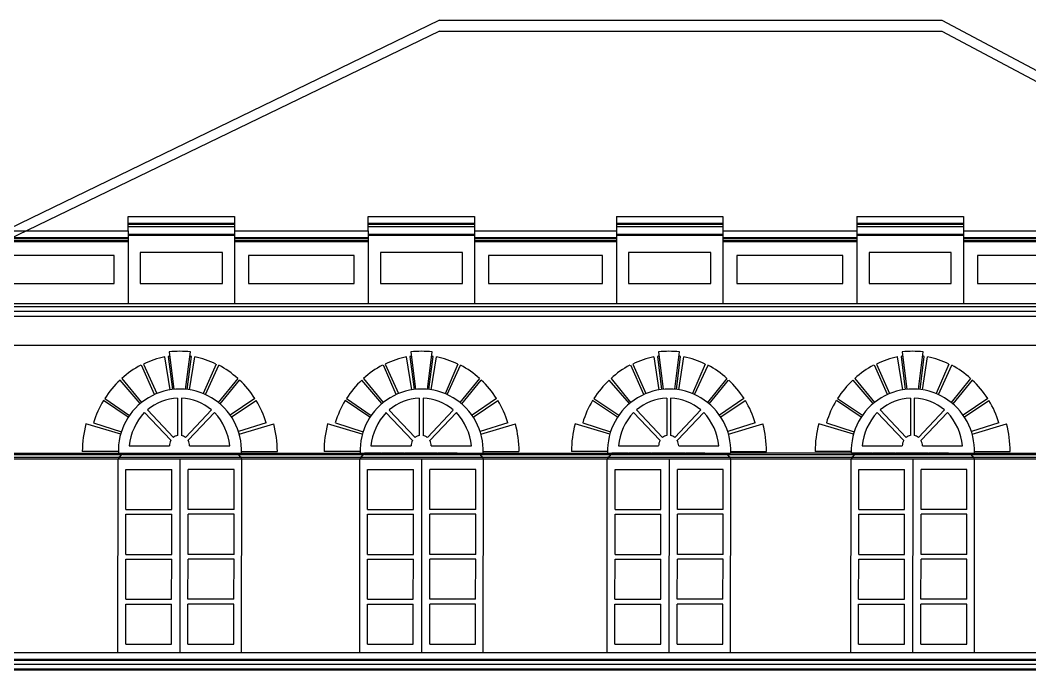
# Model space of a CAD drawing. Extents: x -43 to 90, y 6 to 81.
# Drawn here: x 51.07 to 61.52, y 68.35 to 75.08 of the extents above; entities that cross this region are included whole.
import ezdxf

# ---------------------------------------------------------------- set-up
doc = ezdxf.new("R2010")
doc.units = 0
doc.header["$LTSCALE"] = 0.1
doc.header["$MEASUREMENT"] = 0
doc.layers.add('visto', color=9, linetype='CONTINUOUS')

msp = doc.modelspace()

# ---------------------------------------------------------------- linework, layer by layer
at = {"layer": 'visto'}
for p, q in [((55.411, 75.078), (50.55, 72.72)), ((55.411, 75.078), (60.609, 75.078)), ((60.609, 75.078), (65.038, 72.72)), ((55.411, 74.966), (50.768, 72.72)), ((55.411, 74.966), (60.609, 74.966)), ((60.609, 74.966), (64.818, 72.72)), ((52.189, 73.047), (53.29, 73.047)), ((52.189, 72.897), (52.189, 73.047)), ((52.189, 73.047), (53.29, 73.047)), ((53.29, 73.047), (53.29, 72.897)), ((54.674, 73.047), (55.774, 73.047)), ((54.674, 72.897), (54.674, 73.047)), ((55.774, 73.047), (55.774, 72.897)), ((57.241, 73.047), (58.343, 73.047)), ((57.241, 73.047), (57.241, 72.897)), ((58.343, 73.047), (58.343, 72.897)), ((59.73, 73.047), (60.831, 73.047)), ((59.73, 73.047), (59.73, 72.897)), ((60.831, 73.047), (60.831, 72.897)), ((52.189, 72.977), (53.29, 72.977)), ((52.189, 72.967), (53.29, 72.967)), ((52.189, 72.942), (53.29, 72.942)), ((54.674, 72.977), (55.774, 72.977)), ((54.674, 72.967), (55.774, 72.967)), ((54.674, 72.942), (55.774, 72.942)), ((57.241, 72.977), (58.343, 72.977)), ((57.241, 72.967), (58.343, 72.967)), ((57.241, 72.942), (58.343, 72.942)), ((59.73, 72.977), (60.831, 72.977)), ((59.73, 72.967), (60.831, 72.967)), ((59.73, 72.942), (60.831, 72.942)), ((50.506, 72.817), (52.189, 72.817)), ((50.533, 72.897), (52.189, 72.897)), ((50.533, 72.827), (52.189, 72.827)), ((52.189, 72.897), (52.189, 72.142)), ((52.189, 72.862), (53.29, 72.862)), ((52.189, 72.852), (53.29, 72.852)), ((53.29, 72.897), (54.674, 72.897)), ((53.29, 72.897), (53.29, 72.142)), ((53.29, 72.827), (54.674, 72.827)), ((53.29, 72.817), (54.674, 72.817)), ((54.674, 72.897), (54.674, 72.142)), ((54.674, 72.897), (54.674, 72.142)), ((54.674, 72.862), (55.774, 72.862)), ((54.674, 72.852), (55.774, 72.852)), ((55.774, 72.897), (57.241, 72.897)), ((55.774, 72.897), (55.774, 72.142)), ((55.774, 72.827), (57.241, 72.827)), ((55.774, 72.817), (57.241, 72.817)), ((57.241, 72.897), (57.241, 72.142)), ((57.241, 72.897), (57.241, 72.142)), ((57.241, 72.862), (58.343, 72.862)), ((57.241, 72.852), (58.343, 72.852)), ((58.343, 72.897), (59.73, 72.897)), ((58.343, 72.897), (58.343, 72.142)), ((58.343, 72.827), (59.73, 72.827)), ((58.343, 72.817), (59.73, 72.817)), ((59.73, 72.897), (59.73, 72.142)), ((59.73, 72.897), (59.73, 72.142)), ((59.73, 72.862), (60.831, 72.862)), ((59.73, 72.852), (60.831, 72.852)), ((60.831, 72.897), (62.439, 72.897)), ((60.831, 72.897), (60.831, 72.142)), ((60.831, 72.827), (62.439, 72.827)), ((60.831, 72.817), (62.439, 72.817)), ((50.506, 72.797), (52.189, 72.797)), ((50.61, 72.787), (52.189, 72.787)), ((53.29, 72.797), (54.674, 72.797)), ((53.29, 72.787), (54.674, 72.787)), ((55.774, 72.797), (57.241, 72.797)), ((55.774, 72.787), (57.241, 72.787)), ((58.343, 72.797), (59.73, 72.797)), ((58.343, 72.787), (59.73, 72.787)), ((60.831, 72.797), (62.439, 72.797)), ((60.831, 72.787), (62.439, 72.787)), ((65.044, 72.142), (50.532, 72.142)), ((65.044, 72.112), (50.532, 72.112)), ((65.044, 72.062), (50.532, 72.062)), ((65.044, 72.012), (50.532, 72.012)), ((65.044, 71.71), (50.532, 71.71)), ((52.623, 71.251), (52.569, 71.591)), ((52.604, 71.596), (52.647, 71.254)), ((52.614, 71.643), (52.663, 71.256)), ((52.784, 71.256), (52.833, 71.643)), ((52.801, 71.255), (52.844, 71.596)), ((52.825, 71.251), (52.879, 71.591)), ((55.123, 71.251), (55.069, 71.591)), ((55.105, 71.596), (55.148, 71.254)), ((55.115, 71.643), (55.164, 71.256)), ((55.285, 71.256), (55.334, 71.643)), ((55.302, 71.255), (55.345, 71.596)), ((55.326, 71.251), (55.38, 71.591)), ((57.684, 71.251), (57.63, 71.591)), ((57.665, 71.597), (57.708, 71.255)), ((57.676, 71.643), (57.724, 71.256)), ((57.845, 71.257), (57.894, 71.643)), ((57.862, 71.255), (57.905, 71.597)), ((57.886, 71.251), (57.94, 71.591)), ((60.205, 71.251), (60.151, 71.591)), ((60.186, 71.597), (60.229, 71.255)), ((60.197, 71.643), (60.246, 71.256)), ((60.367, 71.257), (60.416, 71.643)), ((60.383, 71.255), (60.426, 71.597)), ((60.408, 71.252), (60.461, 71.591)), ((52.463, 71.203), (52.329, 71.507)), ((52.349, 71.518), (52.485, 71.212)), ((53.099, 71.518), (52.967, 71.212)), ((52.989, 71.202), (53.128, 71.507)), ((54.964, 71.202), (54.83, 71.507)), ((54.849, 71.517), (54.986, 71.212)), ((55.6, 71.517), (55.468, 71.211)), ((55.49, 71.202), (55.629, 71.507)), ((57.524, 71.203), (57.39, 71.507)), ((57.41, 71.518), (57.547, 71.212)), ((58.16, 71.518), (58.028, 71.212)), ((58.05, 71.202), (58.189, 71.507)), ((60.046, 71.203), (59.912, 71.507)), ((59.931, 71.518), (60.068, 71.212)), ((60.681, 71.518), (60.549, 71.212)), ((60.572, 71.202), (60.711, 71.507)), ((52.314, 71.108), (52.106, 71.352)), ((52.125, 71.367), (52.327, 71.119)), ((53.323, 71.367), (53.122, 71.121)), ((53.141, 71.105), (53.341, 71.352)), ((54.815, 71.108), (54.607, 71.351)), ((54.625, 71.367), (54.828, 71.119)), ((55.824, 71.367), (55.622, 71.121)), ((55.642, 71.105), (55.842, 71.351)), ((57.375, 71.108), (57.167, 71.352)), ((57.186, 71.367), (57.388, 71.119)), ((58.384, 71.367), (58.183, 71.121)), ((58.202, 71.105), (58.402, 71.352)), ((59.896, 71.108), (59.689, 71.352)), ((59.707, 71.367), (59.91, 71.119)), ((60.906, 71.367), (60.704, 71.121)), ((60.724, 71.105), (60.924, 71.352)), ((52.191, 70.968), (51.934, 71.14)), ((51.947, 71.161), (52.204, 70.987)), ((52.7, 71.164), (52.7, 70.778)), ((52.74, 71.164), (52.74, 70.778)), ((53.5, 71.161), (53.246, 70.989)), ((53.259, 70.97), (53.513, 71.14)), ((54.691, 70.968), (54.435, 71.14)), ((54.448, 71.161), (54.704, 70.987)), ((55.201, 71.164), (55.201, 70.778)), ((55.241, 71.164), (55.241, 70.778)), ((56.001, 71.161), (55.747, 70.989)), ((55.76, 70.969), (56.014, 71.14)), ((57.252, 70.968), (56.995, 71.14)), ((57.008, 71.161), (57.265, 70.988)), ((57.762, 71.164), (57.762, 70.778)), ((57.802, 71.164), (57.802, 70.778)), ((58.561, 71.161), (58.307, 70.989)), ((58.32, 70.97), (58.574, 71.14)), ((59.773, 70.968), (59.517, 71.14)), ((59.53, 71.161), (59.786, 70.988)), ((60.283, 71.164), (60.283, 70.778)), ((60.323, 71.164), (60.323, 70.778)), ((61.083, 71.161), (60.829, 70.989)), ((60.842, 70.97), (61.096, 71.14)), ((52.388, 71.043), (52.657, 70.759)), ((53.052, 71.043), (52.784, 70.759)), ((54.889, 71.042), (55.158, 70.758)), ((55.553, 71.042), (55.285, 70.758)), ((57.45, 71.043), (57.718, 70.759)), ((58.114, 71.043), (57.845, 70.759)), ((59.971, 71.043), (60.239, 70.759)), ((60.635, 71.043), (60.367, 70.759)), ((52.357, 71.017), (52.63, 70.729)), ((53.084, 71.017), (52.81, 70.729)), ((54.857, 71.017), (55.131, 70.728)), ((55.585, 71.017), (55.311, 70.728)), ((57.418, 71.018), (57.691, 70.729)), ((58.145, 71.018), (57.872, 70.729)), ((59.939, 71.018), (60.213, 70.729)), ((60.667, 71.018), (60.393, 70.729)), ((52.112, 70.792), (51.752, 70.898)), ((51.832, 70.91), (52.119, 70.817)), ((53.616, 70.91), (53.332, 70.818)), ((53.339, 70.793), (53.695, 70.898)), ((54.612, 70.792), (54.253, 70.898)), ((54.333, 70.91), (54.62, 70.816)), ((56.117, 70.91), (55.833, 70.818)), ((55.84, 70.793), (56.196, 70.898)), ((57.173, 70.792), (56.813, 70.898)), ((56.893, 70.91), (57.18, 70.817)), ((58.677, 70.91), (58.393, 70.818)), ((58.4, 70.793), (58.756, 70.898)), ((59.694, 70.793), (59.335, 70.898)), ((59.414, 70.91), (59.702, 70.817)), ((61.198, 70.91), (60.914, 70.818)), ((60.922, 70.793), (61.278, 70.898)), ((52.089, 70.614), (51.715, 70.614)), ((52.2, 70.67), (52.616, 70.67)), ((52.825, 70.67), (53.241, 70.67)), ((53.362, 70.614), (53.733, 70.614)), ((54.589, 70.614), (54.216, 70.614)), ((54.701, 70.67), (55.116, 70.67)), ((55.326, 70.67), (55.741, 70.67)), ((55.863, 70.614), (56.233, 70.614)), ((57.15, 70.614), (56.776, 70.614)), ((57.261, 70.67), (57.677, 70.67)), ((57.886, 70.67), (58.302, 70.67)), ((58.423, 70.614), (58.794, 70.614)), ((59.671, 70.614), (59.298, 70.614)), ((59.783, 70.67), (60.198, 70.67)), ((60.408, 70.67), (60.823, 70.67)), ((60.945, 70.614), (61.315, 70.614)), ((50.515, 70.535), (52.086, 70.535)), ((50.522, 70.555), (52.093, 70.555)), ((50.555, 70.595), (52.089, 70.595)), ((50.555, 70.583), (52.121, 70.583)), ((52.084, 68.532), (52.086, 70.535)), ((52.089, 70.595), (52.133, 70.595)), ((52.093, 70.535), (53.358, 70.535)), ((52.1, 70.555), (53.351, 70.555)), ((52.133, 70.595), (53.318, 70.595)), ((52.133, 70.583), (53.318, 70.583)), ((52.725, 70.535), (52.723, 68.532)), ((53.318, 70.595), (53.362, 70.595)), ((53.33, 70.583), (54.622, 70.583)), ((53.358, 70.555), (54.594, 70.555)), ((53.362, 70.595), (54.59, 70.595)), ((53.362, 68.532), (53.365, 70.535)), ((53.365, 70.535), (54.587, 70.535)), ((54.585, 68.532), (54.587, 70.535)), ((54.59, 70.595), (54.634, 70.595)), ((54.594, 70.535), (55.859, 70.535)), ((54.601, 70.555), (55.852, 70.555)), ((54.807, 70.595), (54.634, 70.595)), ((54.634, 70.595), (55.819, 70.595)), ((54.634, 70.583), (55.819, 70.583)), ((55.042, 70.595), (54.814, 70.595)), ((55.388, 70.595), (55.049, 70.595)), ((55.226, 70.535), (55.224, 68.532)), ((55.594, 70.595), (55.395, 70.595)), ((55.819, 70.595), (55.863, 70.595)), ((55.831, 70.583), (57.182, 70.583)), ((55.859, 70.555), (57.154, 70.555)), ((55.863, 70.595), (57.15, 70.595)), ((55.863, 68.532), (55.866, 70.535)), ((55.866, 70.535), (57.147, 70.535)), ((57.145, 68.532), (57.147, 70.535)), ((57.15, 70.595), (57.194, 70.595)), ((57.154, 70.535), (58.426, 70.535)), ((57.161, 70.555), (58.412, 70.555)), ((57.367, 70.595), (57.194, 70.595)), ((57.194, 70.595), (58.379, 70.595)), ((57.194, 70.583), (58.379, 70.583)), ((57.602, 70.595), (57.374, 70.595)), ((57.949, 70.595), (57.609, 70.595)), ((57.787, 70.535), (57.784, 68.532)), ((58.155, 70.595), (57.956, 70.595)), ((58.379, 70.595), (58.423, 70.595)), ((58.391, 70.583), (59.704, 70.583)), ((58.419, 70.555), (59.676, 70.555)), ((59.672, 70.595), (58.423, 70.595)), ((58.423, 68.532), (58.426, 70.535)), ((58.426, 70.535), (59.669, 70.535)), ((59.666, 68.532), (59.669, 70.535)), ((59.889, 70.595), (59.672, 70.595)), ((59.672, 70.595), (60.944, 70.595)), ((59.676, 70.535), (60.947, 70.535)), ((59.683, 70.555), (60.933, 70.555)), ((59.716, 70.583), (60.9, 70.583)), ((60.123, 70.595), (59.896, 70.595)), ((60.47, 70.595), (60.13, 70.595)), ((60.308, 70.535), (60.306, 68.532)), ((60.676, 70.595), (60.477, 70.595)), ((60.912, 70.583), (62.274, 70.583)), ((60.94, 70.555), (62.239, 70.555)), ((60.944, 70.595), (62.242, 70.595)), ((60.945, 68.532), (60.947, 70.535)), ((60.947, 70.535), (62.239, 70.535)), ((52.166, 70.012), (52.166, 70.427)), ((52.166, 70.427), (52.64, 70.427)), ((52.64, 70.012), (52.64, 70.427)), ((52.81, 70.012), (52.81, 70.427)), ((53.285, 70.427), (52.81, 70.427)), ((53.285, 70.012), (53.285, 70.427)), ((54.667, 70.012), (54.667, 70.427)), ((54.667, 70.427), (55.141, 70.427)), ((55.141, 70.012), (55.141, 70.427)), ((55.311, 70.012), (55.311, 70.427)), ((55.786, 70.427), (55.311, 70.427)), ((55.786, 70.012), (55.786, 70.427)), ((57.227, 70.012), (57.227, 70.427)), ((57.227, 70.427), (57.702, 70.427)), ((57.702, 70.012), (57.702, 70.427)), ((57.872, 70.012), (57.872, 70.427)), ((58.346, 70.427), (57.872, 70.427)), ((58.346, 70.012), (58.346, 70.427)), ((59.749, 70.012), (59.749, 70.427)), ((59.749, 70.427), (60.223, 70.427)), ((60.223, 70.012), (60.223, 70.427)), ((60.393, 70.012), (60.393, 70.427)), ((60.867, 70.427), (60.393, 70.427)), ((60.867, 70.012), (60.867, 70.427)), ((52.166, 70.012), (52.64, 70.012)), ((53.285, 70.012), (52.81, 70.012)), ((54.667, 70.012), (55.141, 70.012)), ((55.786, 70.012), (55.311, 70.012)), ((57.227, 70.012), (57.702, 70.012)), ((58.346, 70.012), (57.872, 70.012)), ((59.749, 70.012), (60.223, 70.012)), ((60.867, 70.012), (60.393, 70.012)), ((52.166, 69.547), (52.166, 69.962)), ((52.166, 69.962), (52.64, 69.962)), ((52.64, 69.547), (52.64, 69.962)), ((52.81, 69.547), (52.81, 69.962)), ((53.285, 69.962), (52.81, 69.962)), ((53.285, 69.547), (53.285, 69.962)), ((54.667, 69.547), (54.667, 69.962)), ((54.667, 69.962), (55.141, 69.962)), ((55.141, 69.547), (55.141, 69.962)), ((55.311, 69.547), (55.311, 69.962)), ((55.786, 69.962), (55.311, 69.962)), ((55.786, 69.547), (55.786, 69.962)), ((57.227, 69.547), (57.227, 69.962)), ((57.227, 69.962), (57.702, 69.962)), ((57.702, 69.547), (57.702, 69.962)), ((57.872, 69.547), (57.872, 69.962)), ((58.346, 69.962), (57.872, 69.962)), ((58.346, 69.547), (58.346, 69.962)), ((59.749, 69.547), (59.749, 69.962)), ((59.749, 69.962), (60.223, 69.962)), ((60.223, 69.547), (60.223, 69.962)), ((60.393, 69.547), (60.393, 69.962)), ((60.867, 69.962), (60.393, 69.962)), ((60.867, 69.547), (60.867, 69.962)), ((52.164, 69.082), (52.166, 69.497)), ((52.166, 69.547), (52.64, 69.547)), ((52.166, 69.497), (52.64, 69.497)), ((52.638, 69.082), (52.64, 69.497)), ((52.808, 69.082), (52.81, 69.497)), ((53.285, 69.547), (52.81, 69.547)), ((53.285, 69.497), (52.81, 69.497)), ((53.282, 69.082), (53.285, 69.497)), ((54.665, 69.082), (54.667, 69.497)), ((54.667, 69.547), (55.141, 69.547)), ((54.667, 69.497), (55.141, 69.497)), ((55.139, 69.082), (55.141, 69.497)), ((55.309, 69.082), (55.311, 69.497)), ((55.786, 69.547), (55.311, 69.547)), ((55.786, 69.497), (55.311, 69.497)), ((55.783, 69.082), (55.786, 69.497)), ((57.225, 69.082), (57.227, 69.497)), ((57.227, 69.547), (57.702, 69.547)), ((57.227, 69.497), (57.702, 69.497)), ((57.699, 69.082), (57.702, 69.497)), ((57.869, 69.082), (57.872, 69.497)), ((58.346, 69.547), (57.872, 69.547)), ((58.346, 69.497), (57.872, 69.497)), ((58.343, 69.082), (58.346, 69.497)), ((59.746, 69.082), (59.749, 69.497)), ((59.749, 69.547), (60.223, 69.547)), ((59.749, 69.497), (60.223, 69.497)), ((60.221, 69.082), (60.223, 69.497)), ((60.391, 69.082), (60.393, 69.497)), ((60.867, 69.547), (60.393, 69.547)), ((60.867, 69.497), (60.393, 69.497)), ((60.865, 69.082), (60.867, 69.497)), ((52.164, 69.082), (52.638, 69.082)), ((53.282, 69.082), (52.808, 69.082)), ((54.665, 69.082), (55.139, 69.082)), ((55.783, 69.082), (55.309, 69.082)), ((57.225, 69.082), (57.699, 69.082)), ((58.343, 69.082), (57.869, 69.082)), ((59.746, 69.082), (60.221, 69.082)), ((60.865, 69.082), (60.391, 69.082)), ((52.164, 69.032), (52.638, 69.032)), ((52.164, 68.617), (52.164, 69.032)), ((52.638, 68.617), (52.638, 69.032)), ((53.282, 69.032), (52.808, 69.032)), ((52.808, 68.617), (52.808, 69.032)), ((53.282, 68.617), (53.282, 69.032)), ((54.665, 69.032), (55.139, 69.032)), ((54.665, 68.617), (54.665, 69.032)), ((55.139, 68.617), (55.139, 69.032)), ((55.783, 69.032), (55.309, 69.032)), ((55.309, 68.617), (55.309, 69.032)), ((55.783, 68.617), (55.783, 69.032)), ((57.225, 69.032), (57.699, 69.032)), ((57.225, 68.617), (57.225, 69.032)), ((57.699, 68.617), (57.699, 69.032)), ((58.343, 69.032), (57.869, 69.032)), ((57.869, 68.617), (57.869, 69.032)), ((58.343, 68.617), (58.343, 69.032)), ((59.746, 69.032), (60.221, 69.032)), ((59.746, 68.617), (59.746, 69.032)), ((60.221, 68.617), (60.221, 69.032)), ((60.865, 69.032), (60.391, 69.032)), ((60.391, 68.617), (60.391, 69.032)), ((60.865, 68.617), (60.865, 69.032)), ((50.571, 68.532), (65.004, 68.532)), ((52.164, 68.617), (52.638, 68.617)), ((52.808, 68.617), (53.282, 68.617)), ((54.575, 68.532), (55.873, 68.532)), ((54.665, 68.617), (55.139, 68.617)), ((55.309, 68.617), (55.783, 68.617)), ((57.135, 68.532), (58.433, 68.532)), ((57.225, 68.617), (57.699, 68.617)), ((57.869, 68.617), (58.343, 68.617)), ((59.656, 68.532), (60.955, 68.532)), ((59.746, 68.617), (60.221, 68.617)), ((60.391, 68.617), (60.865, 68.617)), ((45.819, 68.462), (69.608, 68.462)), ((45.819, 68.452), (69.608, 68.452)), ((45.826, 68.412), (69.601, 68.412)), ((45.868, 68.362), (65.049, 68.362)), ((45.868, 68.352), (65.059, 68.352))]:
    msp.add_line(p, q, dxfattribs=at)
for points in [[(50.678, 72.352), (52.044, 72.352), (52.044, 72.642), (50.678, 72.642)], [(53.165, 72.672), (52.314, 72.672), (52.314, 72.352), (53.165, 72.352)], [(53.435, 72.352), (54.529, 72.352), (54.529, 72.642), (53.435, 72.642)], [(55.649, 72.672), (54.799, 72.672), (54.799, 72.352), (55.649, 72.352)], [(55.919, 72.352), (57.096, 72.352), (57.096, 72.642), (55.919, 72.642)], [(58.218, 72.672), (57.366, 72.672), (57.366, 72.352), (58.218, 72.352)], [(58.488, 72.352), (59.585, 72.352), (59.585, 72.642), (58.488, 72.642)], [(60.706, 72.672), (59.855, 72.672), (59.855, 72.352), (60.706, 72.352)], [(60.976, 72.352), (62.294, 72.352), (62.294, 72.642), (60.976, 72.642)]]:
    msp.add_lwpolyline(points, close=True, dxfattribs=at)
for points in [[(52.133, 70.595), (52.133, 70.583), (52.121, 70.583), (52.121, 70.576), (52.114, 70.576), (52.114, 70.569), (52.107, 70.569), (52.107, 70.562), (52.1, 70.562), (52.1, 70.555), (52.093, 70.555), (52.093, 70.535), (52.086, 70.535)], [(53.318, 70.595), (53.318, 70.583), (53.33, 70.583), (53.33, 70.576), (53.337, 70.576), (53.337, 70.569), (53.344, 70.569), (53.344, 70.562), (53.351, 70.562), (53.351, 70.555), (53.358, 70.555), (53.358, 70.535), (53.365, 70.535)], [(54.634, 70.595), (54.634, 70.583), (54.622, 70.583), (54.622, 70.576), (54.615, 70.576), (54.615, 70.569), (54.608, 70.569), (54.608, 70.562), (54.601, 70.562), (54.601, 70.555), (54.594, 70.555), (54.594, 70.535), (54.587, 70.535)], [(55.819, 70.595), (55.819, 70.583), (55.831, 70.583), (55.831, 70.576), (55.838, 70.576), (55.838, 70.569), (55.845, 70.569), (55.845, 70.562), (55.852, 70.562), (55.852, 70.555), (55.859, 70.555), (55.859, 70.535), (55.866, 70.535)], [(57.194, 70.595), (57.194, 70.583), (57.182, 70.583), (57.182, 70.576), (57.175, 70.576), (57.175, 70.569), (57.168, 70.569), (57.168, 70.562), (57.161, 70.562), (57.161, 70.555), (57.154, 70.555), (57.154, 70.535), (57.147, 70.535)], [(58.379, 70.595), (58.379, 70.583), (58.391, 70.583), (58.391, 70.576), (58.398, 70.576), (58.398, 70.569), (58.405, 70.569), (58.405, 70.562), (58.412, 70.562), (58.412, 70.555), (58.419, 70.555), (58.419, 70.535), (58.426, 70.535)], [(59.716, 70.595), (59.716, 70.583), (59.704, 70.583), (59.704, 70.576), (59.697, 70.576), (59.697, 70.569), (59.69, 70.569), (59.69, 70.562), (59.683, 70.562), (59.683, 70.555), (59.676, 70.555), (59.676, 70.535), (59.669, 70.535)], [(60.9, 70.595), (60.9, 70.583), (60.912, 70.583), (60.912, 70.576), (60.919, 70.576), (60.919, 70.569), (60.926, 70.569), (60.926, 70.562), (60.933, 70.562), (60.933, 70.555), (60.94, 70.555), (60.94, 70.535), (60.947, 70.535)]]:
    msp.add_lwpolyline(points, dxfattribs=at)
for centre, radius, start, end in [((52.725, 70.622), 0.637, 357.5497, 182.4338), ((55.226, 70.622), 0.637, 357.5662, 182.4338), ((57.787, 70.622), 0.637, 357.5662, 182.4338), ((60.308, 70.622), 0.637, 357.5662, 182.4394), ((52.72, 70.653), 0.512, 92.1564, 130.3513), ((52.721, 70.653), 0.512, 49.6487, 87.8436), ((55.221, 70.653), 0.512, 92.1564, 130.3513), ((55.222, 70.653), 0.512, 49.6487, 87.8436), ((57.781, 70.653), 0.512, 92.1564, 130.3513), ((57.782, 70.653), 0.512, 49.6487, 87.8436), ((60.302, 70.653), 0.512, 92.1564, 130.3513), ((60.304, 70.653), 0.512, 49.6487, 87.8436), ((52.806, 70.606), 0.609, 137.5574, 173.9977), ((52.635, 70.606), 0.609, 6.0023, 42.4426), ((55.307, 70.606), 0.609, 137.5574, 173.9977), ((55.136, 70.606), 0.609, 6.0023, 42.4426), ((57.867, 70.607), 0.609, 137.5574, 173.9977), ((57.696, 70.607), 0.609, 6.0023, 42.4426), ((60.389, 70.607), 0.609, 137.5574, 173.9977), ((60.217, 70.607), 0.609, 6.0023, 42.4426), ((52.757, 70.665), 0.141, 153.3685, 178.046), ((52.72, 70.675), 0.105, 100.9806, 127.32), ((52.72, 70.675), 0.105, 52.68, 79.0194), ((52.684, 70.665), 0.141, 1.954, 26.6315), ((55.257, 70.665), 0.141, 153.3685, 178.046), ((55.221, 70.675), 0.105, 100.9806, 127.32), ((55.221, 70.675), 0.105, 52.68, 79.0194), ((55.185, 70.665), 0.141, 1.954, 26.6315), ((57.818, 70.665), 0.141, 153.3685, 178.046), ((57.782, 70.675), 0.105, 100.9806, 127.32), ((57.782, 70.675), 0.105, 52.68, 79.0194), ((57.745, 70.665), 0.141, 1.954, 26.6315), ((60.339, 70.665), 0.141, 153.3685, 178.046), ((60.303, 70.675), 0.105, 100.9806, 127.32), ((60.303, 70.675), 0.105, 52.68, 79.0194), ((60.267, 70.665), 0.141, 1.954, 26.6315), ((60.398, 70.53), 0.729, 179.5831, 179.627), ((60.393, 70.535), 0.724, 179.9927, 180.0369)]:
    msp.add_arc(centre, radius, start, end, dxfattribs=at)
for centre, major_axis, ratio, start_param, end_param in [((52.75, 70.632), (-0.212, 0.953), 0.916249, -0.03526, 0.22458), ((52.724, 70.626), (0, 0.978), 0.968991, 0.109521, 0.126959), ((52.724, 70.639), (0, 1.011), 0.968991, -0.111837, 0.111748), ((52.724, 70.626), (0, 0.978), 0.968991, -0.127042, -0.109603), ((52.697, 70.632), (0.212, 0.953), 0.916249, -0.22458, 0.03526), ((55.251, 70.632), (-0.212, 0.953), 0.916249, -0.03526, 0.22458), ((55.225, 70.626), (0, 0.978), 0.968991, 0.109521, 0.126959), ((55.225, 70.639), (0, 1.011), 0.968991, -0.111837, 0.111748), ((55.225, 70.626), (0, 0.978), 0.968991, -0.127042, -0.109603), ((55.198, 70.632), (0.212, 0.953), 0.916249, -0.22458, 0.03526), ((57.811, 70.632), (-0.212, 0.953), 0.916249, -0.03526, 0.22458), ((57.785, 70.627), (0, 0.978), 0.968991, 0.109521, 0.126959), ((57.785, 70.639), (0, 1.011), 0.968991, -0.111837, 0.111748), ((57.785, 70.627), (0, 0.978), 0.968991, -0.127042, -0.109603), ((57.758, 70.632), (0.212, 0.953), 0.916249, -0.22458, 0.03526), ((60.333, 70.632), (-0.212, 0.953), 0.916249, -0.03526, 0.22458), ((60.306, 70.627), (0, 0.978), 0.968991, 0.109521, 0.126959), ((60.306, 70.639), (0, 1.011), 0.968991, -0.111837, 0.111748), ((60.306, 70.627), (0, 0.978), 0.968991, -0.127042, -0.109603), ((60.28, 70.632), (0.212, 0.953), 0.916249, -0.22458, 0.03526), ((52.751, 70.649), (-0.314, 0.908), 0.947472, 0.140857, 0.403739), ((52.696, 70.649), (0.314, 0.908), 0.947472, -0.403739, -0.140857), ((55.252, 70.649), (-0.314, 0.908), 0.947472, 0.140857, 0.403739), ((55.197, 70.649), (0.314, 0.908), 0.947472, -0.403739, -0.140857), ((57.812, 70.649), (-0.314, 0.908), 0.947472, 0.140857, 0.403739), ((57.757, 70.649), (0.314, 0.908), 0.947472, -0.403739, -0.140857), ((60.334, 70.649), (-0.314, 0.908), 0.947472, 0.140857, 0.403739), ((60.279, 70.649), (0.314, 0.908), 0.947472, -0.403739, -0.140857), ((52.749, 70.614), (0, 0.992), 0.968991, 0.732152, 0.98699), ((52.699, 70.614), (0, 0.992), 0.968991, -0.98699, -0.732152), ((55.25, 70.614), (0, 0.992), 0.968991, 0.732152, 0.98699), ((55.2, 70.614), (0, 0.992), 0.968991, -0.98699, -0.732152), ((57.81, 70.614), (0, 0.992), 0.968991, 0.732152, 0.98699), ((57.76, 70.614), (0, 0.992), 0.968991, -0.98699, -0.732152), ((60.331, 70.614), (0, 0.992), 0.968991, 0.732152, 0.98699), ((60.281, 70.614), (0, 0.992), 0.968991, -0.98699, -0.732152), ((52.749, 70.614), (0, 0.992), 0.968991, 1.011875, 1.267649), ((52.699, 70.614), (0, 0.992), 0.968991, -1.267649, -1.011875), ((55.25, 70.614), (0, 0.992), 0.968991, 1.011875, 1.267649), ((55.2, 70.614), (0, 0.992), 0.968991, -1.267649, -1.011875), ((57.81, 70.614), (0, 0.992), 0.968991, 1.011875, 1.267649), ((57.76, 70.614), (0, 0.992), 0.968991, -1.267649, -1.011875), ((60.331, 70.614), (0, 0.992), 0.968991, 1.011875, 1.267649), ((60.281, 70.614), (0, 0.992), 0.968991, -1.267649, -1.011875), ((52.749, 70.614), (0, 1.067), 0.968991, 1.301587, 1.570796), ((52.699, 70.614), (0, 1.067), 0.968991, -1.570796, -1.301587), ((55.25, 70.614), (0, 1.067), 0.968991, 1.301587, 1.570796), ((55.2, 70.614), (0, 1.067), 0.968991, -1.570796, -1.301587), ((57.81, 70.614), (0, 1.067), 0.968991, 1.301587, 1.570796), ((57.76, 70.614), (0, 1.067), 0.968991, -1.570796, -1.301587), ((60.331, 70.614), (0, 1.067), 0.968991, 1.301587, 1.570796), ((60.281, 70.614), (0, 1.067), 0.968991, -1.570796, -1.301587)]:
    msp.add_ellipse(centre, major_axis=major_axis, ratio=ratio, start_param=start_param, end_param=end_param, dxfattribs=at)

doc.saveas('drawing.dxf')
